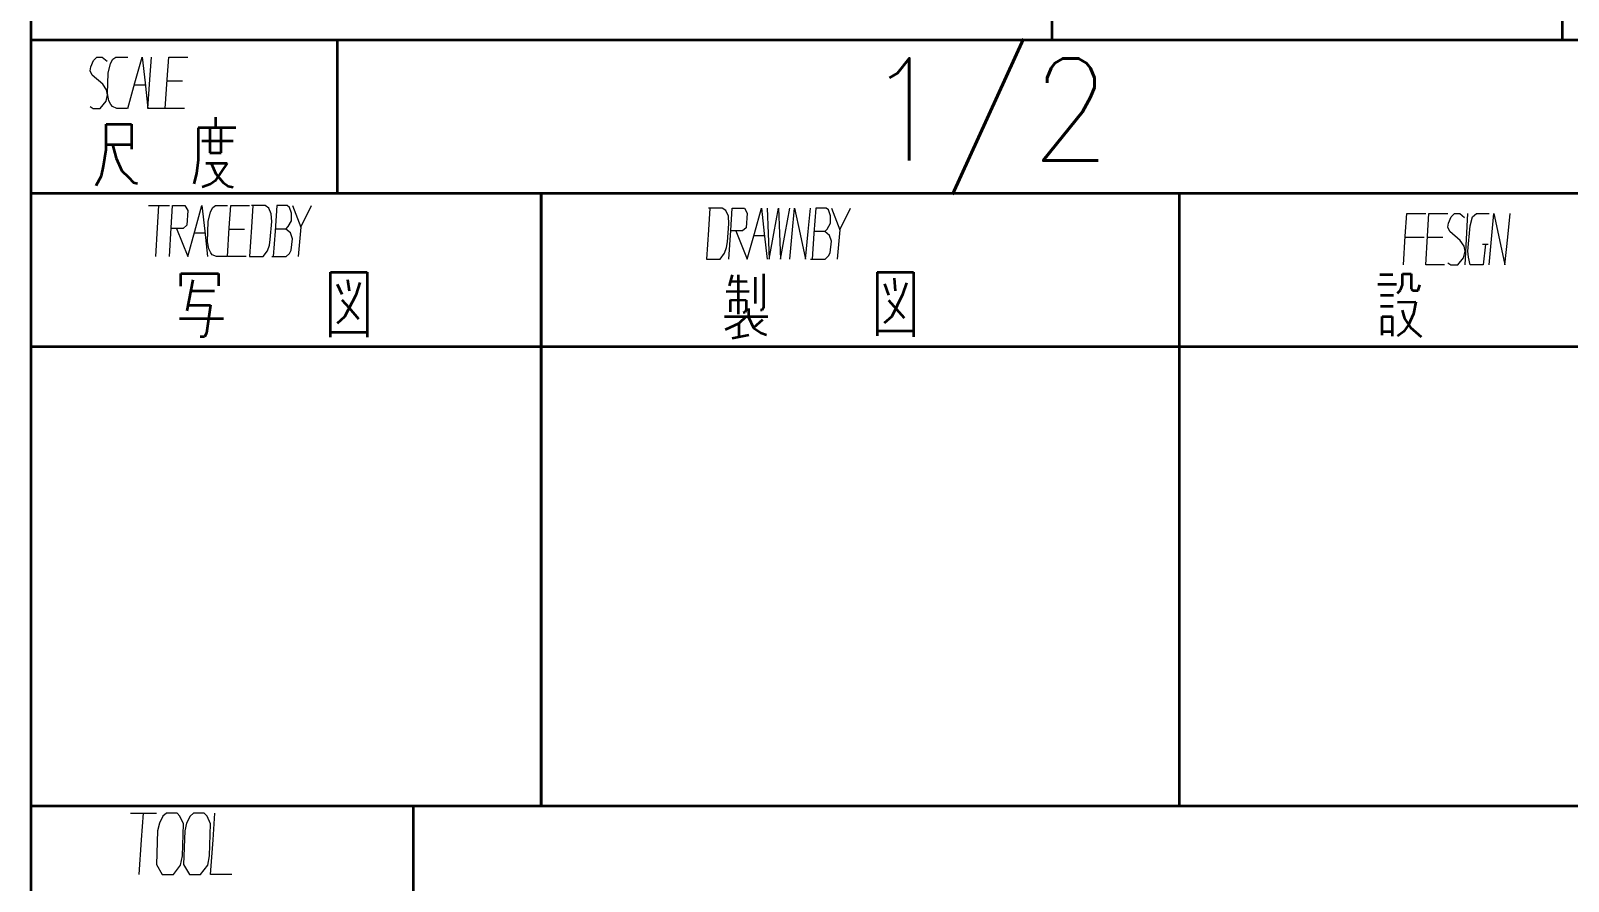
# Model space of a CAD drawing. Header units: millimetres. Extents: x 1333 to 104182, y -62926 to -5704.
# Drawn here: x 51228 to 51348.4, y -62705.4 to -62638.8 of the extents above; entities that cross this region are included whole.
import ezdxf
from ezdxf.enums import TextEntityAlignment as Align

# ---------------------------------------------------------------- set-up
doc = ezdxf.new("R2010")
doc.units = ezdxf.units.MM
doc.header["$LTSCALE"] = 0.5
doc.layers.add('SHM_LABEL', color=40, linetype='Continuous')
doc.styles.add('KAI', font='simplex.shx', dxfattribs={"width": 0.8, "bigfont": 'extfont.shx'})

msp = doc.modelspace()

# ---------------------------------------------------------------- linework, layer by layer
at = {"color": 7, "lineweight": 35}
for p, q in [((51227.971, -62587.561), (51227.971, -62837.848)), ((51347.971, -62639.561), (51347.971, -62587.561)), ((51477.971, -62639.561), (51227.971, -62639.561)), ((51477.971, -62651.561), (51227.971, -62651.561)), ((51267.971, -62699.561), (51267.971, -62651.561)), ((51267.971, -62651.561), (51267.971, -62699.561)), ((51317.971, -62699.561), (51317.971, -62651.561)), ((51227.971, -62663.561), (51477.971, -62663.561)), ((51477.971, -62699.561), (51227.971, -62699.561)), ((51257.971, -62749.561), (51257.971, -62699.561))]:
    msp.add_line(p, q, dxfattribs=at)
at = {"color": 7, "lineweight": 35, "ltscale": 0.375}
msp.add_line((51307.971, -62609.561), (51307.971, -62639.561), dxfattribs=at)
at = {"color": 7, "lineweight": 35, "ltscale": 0.15}
msp.add_line((51251.971, -62639.561), (51251.971, -62651.561), dxfattribs=at)
at = {"color": 7, "lineweight": 35, "ltscale": 0.01048}
msp.add_line((51242.453, -62645.594), (51242.453, -62646.432), dxfattribs=at)
at = {"color": 7, "lineweight": 35, "ltscale": 0.024719}
msp.add_line((51233.882, -62648.125), (51233.882, -62646.147), dxfattribs=at)
at = {"color": 7, "lineweight": 35, "ltscale": 0.024854}
for p, q in [((51233.882, -62646.147), (51235.87, -62646.147)), ((51233.882, -62647.729), (51235.87, -62647.729))]:
    msp.add_line(p, q, dxfattribs=at)
at = {"color": 7, "lineweight": 35, "ltscale": 0.024521}
msp.add_line((51235.87, -62646.147), (51235.87, -62648.109), dxfattribs=at)
at = {"color": 7, "lineweight": 35, "ltscale": 0.031244}
msp.add_line((51241.096, -62646.432), (51241.096, -62648.932), dxfattribs=at)
at = {"color": 7, "lineweight": 35, "ltscale": 0.036694}
msp.add_line((51244.031, -62646.432), (51241.096, -62646.432), dxfattribs=at)
at = {"color": 7, "lineweight": 35, "ltscale": 0.024323}
for p, q in [((51241.995, -62646.432), (51241.995, -62648.378)), ((51242.895, -62648.378), (51242.895, -62646.432))]:
    msp.add_line(p, q, dxfattribs=at)
at = {"color": 7, "lineweight": 35, "ltscale": 0.016611}
msp.add_line((51233.677, -62649.438), (51233.882, -62648.125), dxfattribs=at)
at = {"color": 7, "lineweight": 35, "ltscale": 0.013959}
msp.add_line((51234.371, -62647.729), (51234.671, -62648.805), dxfattribs=at)
at = {"color": 7, "lineweight": 35, "ltscale": 0.030969}
msp.add_line((51243.842, -62647.46), (51241.364, -62647.46), dxfattribs=at)
at = {"color": 7, "lineweight": 35, "ltscale": 0.009543}
msp.add_line((51233.503, -62650.181), (51233.677, -62649.438), dxfattribs=at)
at = {"color": 7, "lineweight": 35, "ltscale": 0.013629}
msp.add_line((51234.671, -62648.805), (51235.113, -62649.802), dxfattribs=at)
at = {"color": 7, "lineweight": 35, "ltscale": 0.013344}
msp.add_line((51241.096, -62648.932), (51240.97, -62649.992), dxfattribs=at)
at = {"color": 7, "lineweight": 35, "ltscale": 0.020715}
msp.add_line((51241.695, -62649.185), (51243.352, -62649.185), dxfattribs=at)
at = {"color": 7, "lineweight": 35, "ltscale": 0.011255}
msp.add_line((51241.995, -62648.378), (51242.895, -62648.378), dxfattribs=at)
at = {"color": 7, "lineweight": 35, "ltscale": 0.011421}
msp.add_line((51242.105, -62649.185), (51242.469, -62650.023), dxfattribs=at)
at = {"color": 7, "lineweight": 35, "ltscale": 0.020932}
msp.add_line((51243.352, -62649.185), (51242.422, -62650.577), dxfattribs=at)
at = {"color": 7, "lineweight": 35, "ltscale": 0.01079}
msp.add_line((51233.093, -62650.941), (51233.503, -62650.181), dxfattribs=at)
at = {"color": 7, "lineweight": 35, "ltscale": 0.008799}
msp.add_line((51235.113, -62649.802), (51235.618, -62650.292), dxfattribs=at)
at = {"color": 7, "lineweight": 35, "ltscale": 0.007125}
msp.add_line((51235.618, -62650.292), (51236.013, -62650.703), dxfattribs=at)
at = {"color": 7, "lineweight": 35, "ltscale": 0.010648}
msp.add_line((51240.97, -62649.992), (51240.748, -62650.814), dxfattribs=at)
at = {"color": 7, "lineweight": 35, "ltscale": 0.005809}
msp.add_line((51242.422, -62650.577), (51242.043, -62650.846), dxfattribs=at)
at = {"color": 7, "lineweight": 35, "ltscale": 0.011233}
msp.add_line((51242.469, -62650.023), (51243.037, -62650.719), dxfattribs=at)
at = {"color": 7, "lineweight": 35, "ltscale": 0.004316}
msp.add_line((51236.013, -62650.703), (51236.345, -62650.798), dxfattribs=at)
at = {"color": 7, "lineweight": 35, "ltscale": 0.008369}
msp.add_line((51242.043, -62650.846), (51241.411, -62651.067), dxfattribs=at)
at = {"color": 7, "lineweight": 35, "ltscale": 0.006083}
msp.add_line((51243.037, -62650.719), (51243.431, -62651.004), dxfattribs=at)
at = {"color": 7, "lineweight": 35, "ltscale": 0.005221}
msp.add_line((51243.431, -62651.004), (51243.842, -62651.083), dxfattribs=at)
at = {"color": 7, "lineweight": 35, "ltscale": 0.036902}
msp.add_line((51239.721, -62657.838), (51242.674, -62657.838), dxfattribs=at)
at = {"color": 7, "lineweight": 35, "ltscale": 0.012259}
msp.add_line((51239.721, -62658.819), (51239.721, -62657.838), dxfattribs=at)
at = {"color": 7, "lineweight": 35, "ltscale": 0.012061}
msp.add_line((51242.674, -62657.838), (51242.674, -62658.803), dxfattribs=at)
at = {"color": 7, "lineweight": 35, "ltscale": 0.036108}
for p, q in [((51251.45, -62657.727), (51254.339, -62657.727)), ((51251.45, -62662.442), (51254.339, -62662.442))]:
    msp.add_line(p, q, dxfattribs=at)
at = {"color": 7, "lineweight": 35, "ltscale": 0.063873}
for p, q in [((51251.45, -62662.837), (51251.45, -62657.727)), ((51254.339, -62657.727), (51254.339, -62662.837))]:
    msp.add_line(p, q, dxfattribs=at)
at = {"color": 7, "lineweight": 35, "ltscale": 0.033368}
msp.add_line((51285.372, -62657.859), (51285.372, -62660.529), dxfattribs=at)
at = {"color": 7, "lineweight": 35, "ltscale": 0.0354}
for p, q in [((51294.29, -62657.724), (51297.122, -62657.724)), ((51294.29, -62662.315), (51297.122, -62662.315))]:
    msp.add_line(p, q, dxfattribs=at)
at = {"color": 7, "lineweight": 35, "ltscale": 0.06235}
msp.add_line((51294.29, -62657.724), (51294.29, -62662.712), dxfattribs=at)
at = {"color": 7, "lineweight": 35, "ltscale": 0.063303}
msp.add_line((51297.122, -62657.724), (51297.122, -62662.788), dxfattribs=at)
at = {"color": 7, "lineweight": 35, "ltscale": 0.008557}
msp.add_line((51335.435, -62657.86), (51336.12, -62657.86), dxfattribs=at)
at = {"color": 7, "lineweight": 35, "ltscale": 0.010867}
msp.add_line((51335.435, -62658.729), (51335.435, -62657.86), dxfattribs=at)
at = {"color": 7, "lineweight": 35, "ltscale": 0.014682}
msp.add_line((51336.12, -62657.86), (51336.12, -62659.034), dxfattribs=at)
at = {"color": 7, "lineweight": 35, "ltscale": 0.030595}
msp.add_line((51240.669, -62658.344), (51240.212, -62660.749), dxfattribs=at)
at = {"color": 7, "lineweight": 35, "ltscale": 0.011061}
msp.add_line((51251.987, -62658.661), (51252.35, -62659.468), dxfattribs=at)
at = {"color": 7, "lineweight": 35, "ltscale": 0.010992}
msp.add_line((51252.792, -62658.313), (51252.919, -62659.183), dxfattribs=at)
at = {"color": 7, "lineweight": 35, "ltscale": 0.013066}
msp.add_line((51253.755, -62658.534), (51253.439, -62659.531), dxfattribs=at)
at = {"color": 7, "lineweight": 35, "ltscale": 0.011129}
msp.add_line((51282.929, -62657.936), (51282.679, -62658.79), dxfattribs=at)
at = {"color": 7, "lineweight": 35, "ltscale": 0.016373}
msp.add_line((51282.784, -62658.43), (51284.094, -62658.454), dxfattribs=at)
at = {"color": 7, "lineweight": 35, "ltscale": 0.038324}
msp.add_line((51283.393, -62657.951), (51283.386, -62661.017), dxfattribs=at)
at = {"color": 7, "lineweight": 35, "ltscale": 0.025931}
msp.add_line((51284.718, -62658.119), (51284.718, -62660.193), dxfattribs=at)
at = {"color": 7, "lineweight": 35, "ltscale": 0.011726}
msp.add_line((51294.853, -62658.639), (51295.166, -62659.523), dxfattribs=at)
at = {"color": 7, "lineweight": 35, "ltscale": 0.01243}
msp.add_line((51295.622, -62658.212), (51295.698, -62659.203), dxfattribs=at)
at = {"color": 7, "lineweight": 35, "ltscale": 0.012115}
msp.add_line((51296.581, -62658.578), (51296.262, -62659.493), dxfattribs=at)
at = {"color": 7, "lineweight": 35, "ltscale": 0.018359}
msp.add_line((51333.502, -62658.668), (51334.971, -62658.668), dxfattribs=at)
at = {"color": 7, "lineweight": 35, "ltscale": 0.012939}
msp.add_line((51333.654, -62657.905), (51334.689, -62657.905), dxfattribs=at)
at = {"color": 7, "lineweight": 35, "ltscale": 0.00546}
msp.add_line((51335.29, -62659.141), (51335.435, -62658.729), dxfattribs=at)
at = {"color": 7, "lineweight": 35, "ltscale": 0.002269}
msp.add_line((51336.12, -62659.034), (51336.239, -62659.171), dxfattribs=at)
at = {"color": 7, "lineweight": 35, "ltscale": 0.005771}
msp.add_line((51336.668, -62659.171), (51336.796, -62658.728), dxfattribs=at)
at = {"color": 7, "lineweight": 35, "ltscale": 0.023132}
msp.add_line((51240.508, -62659.192), (51242.358, -62659.192), dxfattribs=at)
at = {"color": 7, "lineweight": 35, "ltscale": 0.010602}
msp.add_line((51252.35, -62659.895), (51252.923, -62660.521), dxfattribs=at)
at = {"color": 7, "lineweight": 35, "ltscale": 0.023868}
msp.add_line((51253.439, -62659.531), (51252.555, -62661.224), dxfattribs=at)
at = {"color": 7, "lineweight": 35, "ltscale": 0.022352}
msp.add_line((51282.466, -62659.247), (51284.254, -62659.232), dxfattribs=at)
at = {"color": 7, "lineweight": 35, "ltscale": 0.01182}
msp.add_line((51282.785, -62660.834), (51282.793, -62659.888), dxfattribs=at)
at = {"color": 7, "lineweight": 35, "ltscale": 0.015227}
msp.add_line((51282.793, -62659.888), (51284.011, -62659.919), dxfattribs=at)
at = {"color": 7, "lineweight": 35, "ltscale": 0.009534}
msp.add_line((51284.011, -62659.919), (51284.018, -62660.682), dxfattribs=at)
at = {"color": 7, "lineweight": 35, "ltscale": 0.023128}
msp.add_line((51295.166, -62659.935), (51296.406, -62661.308), dxfattribs=at)
at = {"color": 7, "lineweight": 35, "ltscale": 0.023781}
msp.add_line((51296.262, -62659.493), (51295.425, -62661.201), dxfattribs=at)
at = {"color": 7, "lineweight": 35, "ltscale": 0.012561}
msp.add_line((51333.722, -62659.538), (51334.727, -62659.538), dxfattribs=at)
at = {"color": 7, "lineweight": 35, "ltscale": 0.004368}
msp.add_line((51335.04, -62659.385), (51335.29, -62659.141), dxfattribs=at)
at = {"color": 7, "lineweight": 35, "ltscale": 0.017982}
msp.add_line((51335.054, -62660.071), (51336.493, -62660.056), dxfattribs=at)
at = {"color": 7, "lineweight": 35, "ltscale": 0.005359}
msp.add_line((51336.239, -62659.171), (51336.668, -62659.171), dxfattribs=at)
at = {"color": 7, "lineweight": 35, "ltscale": 0.01206}
msp.add_line((51336.493, -62660.056), (51336.303, -62661.002), dxfattribs=at)
at = {"color": 7, "lineweight": 35, "ltscale": 0.043213}
msp.add_line((51239.628, -62661.35), (51243.085, -62661.35), dxfattribs=at)
at = {"color": 7, "lineweight": 35, "ltscale": 0.022034}
msp.add_line((51240.296, -62660.307), (51242.058, -62660.307), dxfattribs=at)
at = {"color": 7, "lineweight": 35, "ltscale": 0.027953}
msp.add_line((51242.058, -62660.307), (51241.743, -62662.521), dxfattribs=at)
at = {"color": 7, "lineweight": 35, "ltscale": 0.009648}
msp.add_line((51252.555, -62661.224), (51251.987, -62661.746), dxfattribs=at)
at = {"color": 7, "lineweight": 35, "ltscale": 0.01417}
msp.add_line((51252.923, -62660.521), (51253.66, -62661.382), dxfattribs=at)
at = {"color": 7, "lineweight": 35, "ltscale": 0.042615}
msp.add_line((51282.313, -62661.2), (51285.722, -62661.2), dxfattribs=at)
at = {"color": 7, "lineweight": 35, "ltscale": 0.01003}
msp.add_line((51284.025, -62661.2), (51283.455, -62661.765), dxfattribs=at)
at = {"color": 7, "lineweight": 35, "ltscale": 0.001526}
for p, q in [((51283.911, -62660.895), (51283.79, -62660.91)), ((51285.266, -62660.697), (51285.144, -62660.697))]:
    msp.add_line(p, q, dxfattribs=at)
at = {"color": 7, "lineweight": 35, "ltscale": 0.002986}
msp.add_line((51284.018, -62660.682), (51283.911, -62660.895), dxfattribs=at)
at = {"color": 7, "lineweight": 35, "ltscale": 0.008582}
msp.add_line((51284.193, -62660.575), (51284.193, -62661.261), dxfattribs=at)
at = {"color": 7, "lineweight": 35, "ltscale": 0.011677}
msp.add_line((51284.193, -62661.261), (51284.604, -62662.1), dxfattribs=at)
at = {"color": 7, "lineweight": 35, "ltscale": 0.011854}
msp.add_line((51285.304, -62661.459), (51284.604, -62662.1), dxfattribs=at)
at = {"color": 7, "lineweight": 35, "ltscale": 0.002477}
msp.add_line((51285.372, -62660.529), (51285.266, -62660.697), dxfattribs=at)
at = {"color": 7, "lineweight": 35, "ltscale": 0.009909}
msp.add_line((51295.425, -62661.201), (51294.839, -62661.735), dxfattribs=at)
at = {"color": 7, "lineweight": 35, "ltscale": 0.012451}
msp.add_line((51333.708, -62660.407), (51334.704, -62660.407), dxfattribs=at)
at = {"color": 7, "lineweight": 35, "ltscale": 0.009985}
for p, q in [((51333.845, -62661.2), (51334.643, -62661.2)), ((51333.845, -62662.375), (51334.643, -62662.375))]:
    msp.add_line(p, q, dxfattribs=at)
at = {"color": 7, "lineweight": 35, "ltscale": 0.018304}
msp.add_line((51333.845, -62662.665), (51333.845, -62661.2), dxfattribs=at)
at = {"color": 7, "lineweight": 35, "ltscale": 0.019257}
msp.add_line((51334.643, -62661.2), (51334.643, -62662.741), dxfattribs=at)
at = {"color": 7, "lineweight": 35, "ltscale": 0.008327}
msp.add_line((51335.428, -62660.712), (51335.61, -62661.353), dxfattribs=at)
at = {"color": 7, "lineweight": 35, "ltscale": 0.010726}
msp.add_line((51335.61, -62661.353), (51336.082, -62662.07), dxfattribs=at)
at = {"color": 7, "lineweight": 35, "ltscale": 0.011686}
msp.add_line((51336.303, -62661.002), (51335.923, -62661.856), dxfattribs=at)
at = {"color": 7, "lineweight": 35, "ltscale": 0.003899}
msp.add_line((51241.743, -62662.521), (51241.585, -62662.79), dxfattribs=at)
at = {"color": 7, "lineweight": 35, "ltscale": 0.014748}
msp.add_line((51283.455, -62661.765), (51282.374, -62662.237), dxfattribs=at)
at = {"color": 7, "lineweight": 35, "ltscale": 0.016726}
msp.add_line((51282.929, -62662.909), (51284.239, -62662.634), dxfattribs=at)
at = {"color": 7, "lineweight": 35, "ltscale": 0.013156}
msp.add_line((51283.455, -62661.765), (51283.455, -62662.817), dxfattribs=at)
at = {"color": 7, "lineweight": 35, "ltscale": 0.008684}
msp.add_line((51284.604, -62662.1), (51285.175, -62662.497), dxfattribs=at)
at = {"color": 7, "lineweight": 35, "ltscale": 0.005745}
msp.add_line((51285.175, -62662.497), (51285.608, -62662.649), dxfattribs=at)
at = {"color": 7, "lineweight": 35, "ltscale": 0.007735}
msp.add_line((51335.55, -62662.375), (51335.062, -62662.756), dxfattribs=at)
at = {"color": 7, "lineweight": 35, "ltscale": 0.007985}
msp.add_line((51335.923, -62661.856), (51335.55, -62662.375), dxfattribs=at)
at = {"color": 7, "lineweight": 35, "ltscale": 0.013763}
msp.add_line((51336.082, -62662.07), (51336.904, -62662.802), dxfattribs=at)
at = {"color": 7, "lineweight": 35, "ltscale": 0.00435}
msp.add_line((51241.585, -62662.79), (51241.237, -62662.806), dxfattribs=at)
at = {"color": 7, "lineweight": 13}
for points in [[(51232.632, -62644.75), (51232.858, -62644.9), (51233.423, -62644.9), (51233.876, -62644.35), (51233.989, -62643.85), (51233.914, -62643.45), (51233.612, -62643), (51232.782, -62642.3), (51232.632, -62641.95), (51232.669, -62641.65), (51232.896, -62641.15), (51233.159, -62640.9), (51233.574, -62640.9), (51233.951, -62641.2)], [(51235.535, -62644.9), (51234.705, -62644.9), (51234.366, -62644.75), (51234.253, -62644.6), (51234.102, -62644.3), (51233.989, -62643.75), (51234.027, -62642.15), (51234.215, -62641.4), (51234.403, -62641.05), (51234.63, -62640.9), (51235.572, -62640.9)], [(51235.572, -62644.9), (51236.138, -62642.9), (51236.703, -62640.9), (51236.929, -62642.9), (51237.156, -62644.9)], [(51238.513, -62644.9), (51237.156, -62644.9), (51237.306, -62642.65), (51237.419, -62640.9)], [(51240.021, -62644.9), (51238.513, -62644.9), (51238.664, -62642.65), (51238.777, -62640.9), (51240.285, -62640.9)], [(51236.1, -62643.05), (51236.929, -62643.05)], [(51238.664, -62642.75), (51239.87, -62642.75)], [(51237.206, -62652.512), (51238.832, -62652.512)], [(51237.76, -62656.512), (51237.908, -62654.262), (51238.019, -62652.512)], [(51238.832, -62656.512), (51238.979, -62654.262), (51239.09, -62652.512), (51240.051, -62652.512), (51240.273, -62652.912), (51240.199, -62654.062), (51239.903, -62654.312), (51238.979, -62654.312)], [(51240.273, -62656.512), (51240.827, -62654.512), (51241.381, -62652.512), (51241.603, -62654.512), (51241.825, -62656.512)], [(51243.34, -62656.512), (51242.527, -62656.512), (51242.194, -62656.362), (51242.083, -62656.212), (51241.935, -62655.912), (51241.825, -62655.362), (51241.862, -62653.762), (51242.046, -62653.012), (51242.231, -62652.662), (51242.453, -62652.512), (51243.377, -62652.512)], [(51244.855, -62656.512), (51243.377, -62656.512), (51243.524, -62654.262), (51243.635, -62652.512), (51245.113, -62652.512)], [(51245.113, -62656.512), (51246.185, -62656.512), (51246.517, -62656.062), (51246.665, -62655.612), (51246.739, -62655.162), (51246.85, -62653.762), (51246.813, -62653.162), (51246.628, -62652.712), (51246.333, -62652.512), (51245.261, -62652.512)], [(51245.372, -62652.512), (51245.261, -62654.212), (51245.113, -62656.512)], [(51246.85, -62656.512), (51247.995, -62656.512), (51248.254, -62656.262), (51248.365, -62656.012), (51248.476, -62655.112), (51248.328, -62654.662), (51247.958, -62654.362), (51248.143, -62654.162), (51248.402, -62653.712), (51248.402, -62653.112), (51248.254, -62652.662), (51248.069, -62652.512), (51247.256, -62652.512), (51247.108, -62654.512), (51246.961, -62656.512)], [(51248.476, -62652.512), (51249.141, -62654.212), (51248.919, -62656.512)], [(51249.141, -62654.212), (51249.954, -62652.512)], [(51280.921, -62656.707), (51281.995, -62656.707), (51282.329, -62656.257), (51282.477, -62655.807), (51282.551, -62655.357), (51282.662, -62653.957), (51282.625, -62653.357), (51282.44, -62652.907), (51282.143, -62652.707), (51281.069, -62652.707)], [(51281.18, -62652.707), (51281.069, -62654.407), (51280.921, -62656.707)], [(51282.662, -62656.707), (51282.81, -62654.457), (51282.921, -62652.707), (51283.885, -62652.707), (51284.107, -62653.107), (51284.033, -62654.257), (51283.737, -62654.507), (51282.81, -62654.507)], [(51284.107, -62656.707), (51284.663, -62654.707), (51285.219, -62652.707), (51285.441, -62654.707), (51285.663, -62656.707)], [(51285.663, -62652.707), (51285.737, -62654.707), (51285.811, -62656.707), (51286.182, -62654.707), (51286.552, -62652.707), (51286.626, -62654.707), (51286.7, -62656.707), (51287.071, -62654.707), (51287.441, -62652.707)], [(51287.441, -62656.707), (51287.627, -62654.707), (51287.812, -62652.707), (51288.257, -62654.757), (51288.664, -62656.707), (51288.886, -62654.557), (51289.072, -62652.707)], [(51289.072, -62656.707), (51290.22, -62656.707), (51290.48, -62656.457), (51290.591, -62656.207), (51290.702, -62655.307), (51290.554, -62654.857), (51290.183, -62654.557), (51290.368, -62654.357), (51290.628, -62653.907), (51290.628, -62653.307), (51290.48, -62652.857), (51290.294, -62652.707), (51289.479, -62652.707), (51289.331, -62654.707), (51289.183, -62656.707)], [(51290.702, -62652.707), (51291.369, -62654.407), (51291.147, -62656.707)], [(51291.369, -62654.407), (51292.184, -62652.707)], [(51335.512, -62657.15), (51335.66, -62654.9), (51335.772, -62653.15), (51337.258, -62653.15)], [(51338.744, -62657.15), (51337.258, -62657.15), (51337.406, -62654.9), (51337.518, -62653.15), (51339.004, -62653.15)], [(51339.004, -62657), (51339.226, -62657.15), (51339.784, -62657.15), (51340.23, -62656.6), (51340.341, -62656.1), (51340.267, -62655.7), (51339.97, -62655.25), (51339.152, -62654.55), (51339.004, -62654.2), (51339.041, -62653.9), (51339.264, -62653.4), (51339.524, -62653.15), (51339.932, -62653.15), (51340.304, -62653.45)], [(51340.341, -62657.15), (51340.452, -62655.15), (51340.564, -62653.15)], [(51341.939, -62655.55), (51341.753, -62657.15), (51340.75, -62657.15), (51340.601, -62656.55), (51340.564, -62656.1), (51340.75, -62654.1), (51340.935, -62653.4), (51341.233, -62653.15), (51342.236, -62653.15)], [(51342.236, -62657.15), (51342.421, -62655.15), (51342.607, -62653.15), (51343.053, -62655.2), (51343.462, -62657.15), (51343.685, -62655), (51343.87, -62653.15)], [(51239.386, -62654.312), (51240.273, -62656.512)], [(51240.79, -62654.662), (51241.603, -62654.662)], [(51243.524, -62654.362), (51244.707, -62654.362)], [(51247.958, -62654.362), (51247.108, -62654.362)], [(51283.218, -62654.507), (51284.107, -62656.707)], [(51284.626, -62654.857), (51285.441, -62654.857)], [(51290.183, -62654.557), (51289.331, -62654.557)], [(51335.66, -62655), (51337.146, -62655)], [(51337.406, -62655), (51338.595, -62655)], [(51341.716, -62655.55), (51342.161, -62655.55)], [(51235.783, -62700.105), (51237.816, -62700.105)], [(51236.476, -62704.905), (51236.661, -62702.205), (51236.799, -62700.105)], [(51243.729, -62704.905), (51242.066, -62704.905), (51242.251, -62702.205), (51242.39, -62700.105)]]:
    msp.add_lwpolyline(points, dxfattribs=at)
for points in [[(51239.156, -62704.905), (51239.71, -62704.185), (51239.849, -62703.465), (51239.941, -62700.945), (51239.664, -62700.345), (51239.433, -62700.105), (51238.601, -62700.105), (51238.324, -62700.345), (51238.047, -62700.885), (51237.908, -62701.485), (51237.816, -62704.125), (51238.278, -62704.905)], [(51241.281, -62704.905), (51241.835, -62704.185), (51241.974, -62703.465), (51242.066, -62700.945), (51241.789, -62700.345), (51241.558, -62700.105), (51240.726, -62700.105), (51240.449, -62700.345), (51240.172, -62700.885), (51240.033, -62701.485), (51239.941, -62704.125), (51240.403, -62704.905)]]:
    msp.add_lwpolyline(points, close=True, dxfattribs=at)

# ---------------------------------------------------------------- texts
at = {"layer": 'SHM_LABEL', "style": 'KAI', "width": 0.9}
msp.add_text('1/2', height=8, dxfattribs=at).set_placement((51302.971, -62645.561), align=Align.MIDDLE)

doc.saveas('drawing.dxf')
